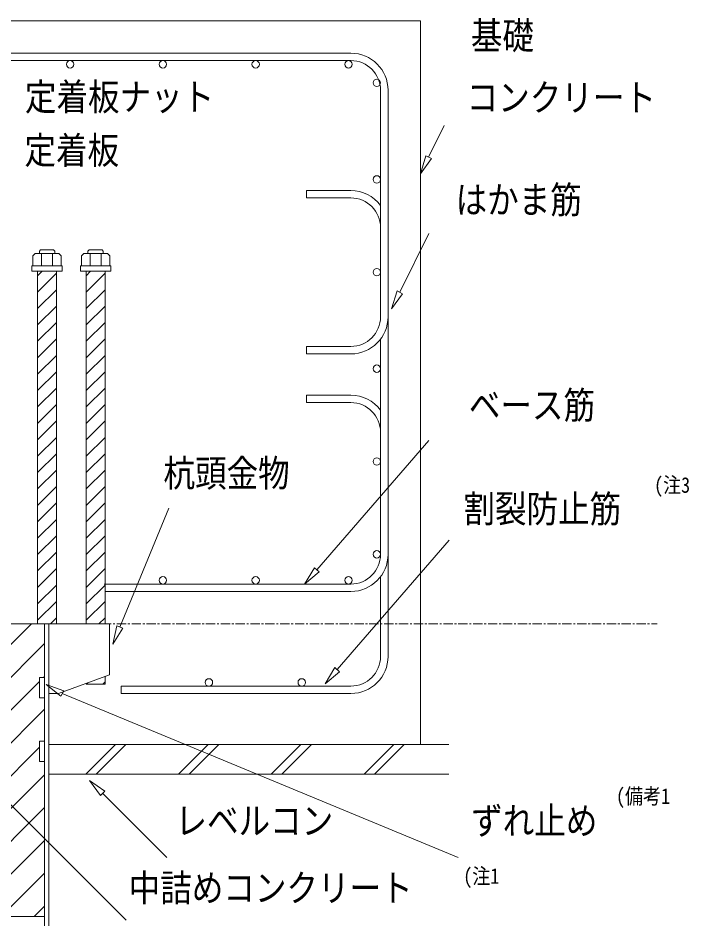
# Model space of a CAD drawing. Units: millimetres, scale not verified. Extents: x -59960 to 29700, y -21000 to 21000.
# Drawn here: x -20245 to -13918, y 958 to 9453 of the extents above; entities that cross this region are included whole.
import ezdxf
from ezdxf.enums import TextEntityAlignment as Align

# ---------------------------------------------------------------- set-up
doc = ezdxf.new("R2010")
doc.units = ezdxf.units.MM
doc.header["$LTSCALE"] = 70
doc.linetypes.add('USER2', pattern=[2, 1.25, -0.25, 0.25, -0.25])
doc.layers.add('0-0_0', color=7, linetype='Continuous')
doc.layers.add('0-4_02_TEXT', color=7, linetype='Continuous')
for name, color, linetype, lineweight in [('0-5_05_SUNPOU', 3, 'Continuous', 18), ('0-6_03_ZU', 2, 'Continuous', 18), ('0-9_08_CENTER', 1, 'USER2', 18)]:
    doc.layers.add(name, color=color, linetype=linetype, lineweight=lineweight)
doc.styles.add('ＭＳ ゴシック', font='')
doc.styles.get('ＭＳ ゴシック').set_extended_font_data('MS Gothic')

# ---------------------------------------------------------------- blocks, each defined once
blk = doc.blocks.new('U2')
at = {"layer": '0-4_02_TEXT', "style": 'ＭＳ ゴシック', "width": 0.85}
blk.add_text('割裂防止筋', height=256.6, dxfattribs=at).set_placement((13655.22, 25618.77), align=Align.BOTTOM_LEFT)
blk = doc.blocks.new('U3')
at = {"layer": '0-4_02_TEXT', "style": 'ＭＳ ゴシック', "width": 0.85}
blk.add_text('杭頭金物', height=256.6, dxfattribs=at).set_placement((10826.67, 25956.12), align=Align.BOTTOM_LEFT)
blk = doc.blocks.new('U4')
at = {"layer": '0-4_02_TEXT', "style": 'ＭＳ ゴシック', "width": 0.85}
blk.add_text('ベース筋', height=256.6, dxfattribs=at).set_placement((13706.24, 26597.02), align=Align.BOTTOM_LEFT)
blk = doc.blocks.new('U5')
at = {"layer": '0-4_02_TEXT', "style": 'ＭＳ ゴシック', "width": 0.85}
blk.add_text('定着板', height=256.6, dxfattribs=at).set_placement((9515.93, 28999.13), align=Align.BOTTOM_LEFT)
blk = doc.blocks.new('U7')
at = {"layer": '0-4_02_TEXT', "style": 'ＭＳ ゴシック', "width": 0.85}
blk.add_text('定着板ナット', height=256.6, dxfattribs=at).set_placement((9520.28, 29503.64), align=Align.BOTTOM_LEFT)
blk = doc.blocks.new('U8')
at = {"layer": '0-4_02_TEXT', "style": 'ＭＳ ゴシック', "width": 0.85}
blk.add_text('中詰めコンクリート', height=256.6, dxfattribs=at).set_placement((10498.69, 22045.9), align=Align.BOTTOM_LEFT)
blk = doc.blocks.new('U9')
at = {"layer": '0-4_02_TEXT', "style": 'ＭＳ ゴシック', "width": 0.85}
blk.add_text('レベルコン', height=256.6, dxfattribs=at).set_placement((10939.99, 22678.57), align=Align.BOTTOM_LEFT)
blk = doc.blocks.new('X16')
at = {"layer": '0-0_0'}
for p, q in [((9640.45, 28023.03), (9682.22, 28064.8)), ((9640.45, 27868.35), (9817.65, 28045.55)), ((9640.45, 27713.67), (9817.65, 27890.87)), ((9640.45, 27558.99), (9817.65, 27736.19)), ((9640.45, 27404.31), (9817.65, 27581.51)), ((9640.45, 27249.63), (9817.65, 27426.83)), ((9640.45, 27094.95), (9817.65, 27272.15)), ((9640.45, 26940.27), (9817.65, 27117.47)), ((9640.45, 26785.59), (9817.65, 26962.79)), ((9640.45, 26630.92), (9817.65, 26808.11)), ((9640.45, 26476.24), (9817.65, 26653.44)), ((9640.45, 26321.56), (9817.65, 26498.76)), ((9640.45, 26166.88), (9817.65, 26344.08)), ((9640.45, 26012.2), (9817.65, 26189.4)), ((9640.45, 25857.52), (9817.65, 26034.72)), ((9640.45, 25702.84), (9817.65, 25880.04)), ((9640.45, 25548.16), (9817.65, 25725.36)), ((9640.45, 25393.48), (9817.65, 25570.68)), ((9640.45, 25238.8), (9817.65, 25416)), ((9640.45, 25084.12), (9817.65, 25261.32)), ((9640.45, 24929.44), (9817.65, 25106.64)), ((9640.45, 24774.76), (9817.65, 24951.96)), ((9760.17, 24739.8), (9817.65, 24797.28))]:
    blk.add_line(p, q, dxfattribs=at)
blk = doc.blocks.new('X17')
at = {"layer": '0-0_0'}
for p, q in [((10098.44, 28023.03), (10140.22, 28064.8)), ((10098.44, 27868.35), (10275.64, 28045.55)), ((10098.44, 27713.67), (10275.64, 27890.87)), ((10098.44, 27558.99), (10275.64, 27736.19)), ((10098.44, 27404.31), (10275.64, 27581.51)), ((10098.44, 27249.63), (10275.64, 27426.83)), ((10098.44, 27094.95), (10275.64, 27272.15)), ((10098.44, 26940.27), (10275.64, 27117.47)), ((10098.44, 26785.59), (10275.64, 26962.79)), ((10098.44, 26630.92), (10275.64, 26808.11)), ((10098.44, 26476.24), (10275.64, 26653.44)), ((10098.44, 26321.56), (10275.64, 26498.76)), ((10098.44, 26166.88), (10275.64, 26344.08)), ((10098.44, 26012.2), (10275.64, 26189.4)), ((10098.44, 25857.52), (10275.64, 26034.72)), ((10098.44, 25702.84), (10275.64, 25880.04)), ((10098.44, 25548.16), (10275.64, 25725.36)), ((10098.44, 25393.48), (10275.64, 25570.68)), ((10098.44, 25238.8), (10275.64, 25416)), ((10098.44, 25084.12), (10275.64, 25261.32)), ((10098.44, 24929.44), (10275.64, 25106.64)), ((10098.44, 24774.76), (10275.64, 24951.96)), ((10218.17, 24739.8), (10275.64, 24797.28))]:
    blk.add_line(p, q, dxfattribs=at)
blk = doc.blocks.new('X19')
at = {"layer": '0-0_0'}
for p, q in [((10099.91, 24171.05), (10112.62, 24183.76)), ((10254.59, 24171.05), (10276.53, 24193))]:
    blk.add_line(p, q, dxfattribs=at)
blk = doc.blocks.new('U27')
at = {"layer": '0-0_0', "style": 'ＭＳ ゴシック', "width": 0.85}
blk.add_text('(注1', height=146.6, dxfattribs=at).set_placement((13653.54, 22245.26), align=Align.BOTTOM_LEFT)
blk = doc.blocks.new('U28')
at = {"layer": '0-0_0', "style": 'ＭＳ ゴシック', "width": 0.85}
blk.add_text('(注3', height=146.6, dxfattribs=at).set_placement((15453.02, 25932.35), align=Align.BOTTOM_LEFT)
blk = doc.blocks.new('U37')
at = {"layer": '0-4_02_TEXT', "style": 'ＭＳ ゴシック', "width": 0.85}
blk.add_text('はかま筋', height=256.6, dxfattribs=at).set_placement((13581.2, 28533.3), align=Align.BOTTOM_LEFT)
blk = doc.blocks.new('U38')
at = {"layer": '0-4_02_TEXT', "style": 'ＭＳ ゴシック', "width": 0.85}
for s, p in [('基礎', (13725.33, 30081.57)), ('コンクリート', (13685.67, 29498.23))]:
    blk.add_text(s, height=256.6, dxfattribs=at).set_placement(p, align=Align.BOTTOM_LEFT)
blk = doc.blocks.new('X76')
at = {"layer": '0-0_0'}
for p, q in [((7562.67, 23958.71), (8343.77, 24739.8)), ((7562.67, 24268.07), (8034.41, 24739.8)), ((7562.67, 24577.43), (7725.05, 24739.8)), ((7562.67, 23649.35), (8633.92, 24720.6)), ((8633.92, 23792.52), (9581.2, 24739.8)), ((8633.92, 24101.88), (9271.84, 24739.8)), ((8633.92, 24411.24), (8962.48, 24739.8)), ((8633.92, 24720.6), (8653.12, 24739.8)), ((8633.92, 23483.16), (9705.17, 24554.41)), ((7562.67, 23339.99), (8633.92, 24411.24)), ((9695.92, 24235.8), (9705.17, 24245.05)), ((8633.92, 23173.8), (9657.17, 24197.05)), ((7562.67, 23030.63), (8633.92, 24101.88)), ((8633.92, 22864.44), (9705.17, 23935.69)), ((7562.67, 22721.27), (8633.92, 23792.52)), ((7562.67, 22411.91), (8633.92, 23483.16)), ((7562.67, 22102.55), (8633.92, 23173.8)), ((9558.35, 22860.79), (9705.17, 23007.62)), ((7750.99, 21981.51), (8633.92, 22864.44)), ((8679.07, 21981.51), (9558.35, 22860.79)), ((8988.43, 21981.51), (9705.17, 22698.26)), ((8060.35, 21981.51), (8633.92, 22555.08)), ((9297.78, 21981.51), (9705.17, 22388.9)), ((8369.71, 21981.51), (8633.92, 22245.72)), ((9607.14, 21981.51), (9705.17, 22079.54))]:
    blk.add_line(p, q, dxfattribs=at)
for points in [[(8633.92, 22555.08), (9248.79, 23169.95), (9657.17, 23578.33)], [(8633.92, 22245.72), (9403.57, 23015.37), (9705.17, 23316.97)]]:
    blk.add_lwpolyline(points, dxfattribs=at)
blk = doc.blocks.new('U78')
at = {"layer": '0-4_02_TEXT', "style": 'ＭＳ ゴシック', "width": 0.85}
blk.add_text('ずれ止め', height=256.6, dxfattribs=at).set_placement((13728.09, 22678.57), align=Align.BOTTOM_LEFT)
blk = doc.blocks.new('U82')
at = {"layer": '0-0_0', "style": 'ＭＳ ゴシック', "width": 0.85}
blk.add_text('(備考1', height=146.6, dxfattribs=at).set_placement((15093.99, 22999.27), align=Align.BOTTOM_LEFT)

msp = doc.modelspace()

# ---------------------------------------------------------------- linework, layer by layer
at = {"layer": '0-5_05_SUNPOU'}
for p, q in [((-16372.73, 8140.18), (-16225.51, 8440.32)), ((-16644.63, 6866.39), (-16372.01, 7422.21)), ((-16372.01, 5469.81), (-17428.55, 4248.41)), ((-18823.77, 4831.26), (-19284.6, 3709.47)), ((-16178.81, 4530.04), (-17235.35, 3308.64)), ((-16093.56, 1537.85), (-19827.39, 3083.55)), ((-19326.97, 2602.3), (-19606.22, 2323.06)), ((-19227.64, 2602.3), (-19506.88, 2323.06)), ((-18451.97, 2602.3), (-18731.22, 2323.06)), ((-18352.64, 2602.3), (-18631.88, 2323.06)), ((-17576.97, 2602.3), (-17856.22, 2323.06)), ((-17477.64, 2602.3), (-17756.88, 2323.06)), ((-16701.97, 2602.3), (-16981.22, 2323.06)), ((-16602.64, 2602.3), (-16881.88, 2323.06)), ((-19226.13, 946.43), (-20458.69, 2177.42)), ((-18841.98, 1537.85), (-19445.37, 2141.24))]:
    msp.add_line(p, q, dxfattribs=at)
for points in [[(-16346.54, 8127.34), (-16449.79, 7983.07), (-16398.91, 8153.03)], [(-16618.45, 6853.55), (-16721.7, 6709.28), (-16670.82, 6879.24)], [(-17406.49, 4229.33), (-17543.04, 4116.05), (-17450.61, 4267.49)], [(-19257.61, 3698.41), (-19350.94, 3547.53), (-19311.59, 3720.53)], [(-17213.29, 3289.56), (-17349.84, 3176.29), (-17257.41, 3327.72)], [(-19813.17, 3109.02), (-19980.18, 3168.89), (-19841.62, 3058.09)], [(-19424.74, 2161.86), (-19569.11, 2264.98), (-19465.99, 2120.61)]]:
    msp.add_lwpolyline(points, close=True, dxfattribs=at)
at = {"layer": '0-6_03_ZU'}
for p, q in [((-16449.79, 9427.3), (-25682.37, 9427.3)), ((-16449.79, 9427.3), (-16449.79, 2602.3)), ((-17106.04, 9121.05), (-21066.08, 9121.05)), ((-17106.04, 9051.05), (-21066.08, 9051.05)), ((-16826.04, 8771.05), (-16826.04, 6636.05)), ((-16756.04, 8771.06), (-16756.04, 4396.05)), ((-20031.2, 7266.05), (-20043.14, 7254.12)), ((-20043.14, 7254.12), (-20043.14, 7231.05)), ((-19910.69, 7266.05), (-20031.2, 7266.05)), ((-20023.45, 7231.05), (-20023.45, 7117.3)), ((-19918.45, 7231.05), (-19918.45, 7117.3)), ((-19910.69, 7266.05), (-19898.76, 7254.12)), ((-19898.76, 7254.12), (-19898.76, 7231.05)), ((-19573.21, 7266.05), (-19585.14, 7254.12)), ((-19585.14, 7254.12), (-19585.14, 7231.05)), ((-19452.7, 7266.05), (-19573.21, 7266.05)), ((-19565.46, 7231.05), (-19565.46, 7117.3)), ((-19460.46, 7231.05), (-19460.46, 7117.3)), ((-16826.04, 4396.05), (-16826.04, 6426.05)), ((-16756.04, 4396.05), (-16756.04, 3433.55)), ((-16826.04, 3433.55), (-16826.04, 4186.05)), ((-19431.14, 4116.05), (-17106.04, 4116.05)), ((-19426.33, 4046.05), (-17106.04, 4046.05)), ((-22750.46, 3739.8), (-19954.83, 3739.8)), ((-19994.83, 3739.8), (-19994.83, 159.23)), ((-19954.83, 3739.8), (-19954.83, 133.12)), ((-19381.71, 3739.8), (-19951.02, 3739.8)), ((-19381.71, 3739.8), (-19381.71, 3258.55)), ((-19862.96, 3083.55), (-19381.71, 3258.55)), ((-19423.47, 3243.37), (-19423.47, 3171.05)), ((-19600.67, 3178.93), (-19600.67, 3171.05)), ((-19423.47, 3171.05), (-19600.67, 3171.05)), ((-19273.13, 3153.55), (-19273.13, 3083.55)), ((-19273.13, 3153.55), (-17106.04, 3153.55)), ((-19862.96, 3083.55), (-19954.83, 3083.55)), ((-19273.13, 3083.55), (-17106.04, 3083.55)), ((-16183.7, 2602.3), (-19954.83, 2602.3)), ((-19954.83, 2323.06), (-16183.7, 2323.06)), ((-22137.33, 981.51), (-19994.83, 981.51))]:
    msp.add_line(p, q, dxfattribs=at)
for points in [[(-17106.04, 7756.05), (-17526.04, 7756.05), (-17526.04, 7826.05), (-17106.04, 7826.05)], [(-19452.7, 7266.05), (-19440.77, 7254.12), (-19440.77, 7231.05)], [(-17106.04, 6356.05), (-17526.04, 6356.05), (-17526.04, 6286.05), (-17106.04, 6286.05)], [(-17106.04, 5825.95), (-17526.04, 5825.95), (-17526.04, 5895.95), (-17106.04, 5895.95)]]:
    msp.add_lwpolyline(points, dxfattribs=at)
for points in [[(-20082.05, 7231.05), (-19859.85, 7231.05), (-19837.97, 7209.18), (-19837.97, 7117.3), (-20103.93, 7117.3), (-20103.93, 7209.18)], [(-19624.06, 7231.05), (-19401.85, 7231.05), (-19379.98, 7209.18), (-19379.98, 7117.3), (-19645.93, 7117.3), (-19645.93, 7209.18)], [(-19828.76, 7117.3), (-19828.76, 7064.8), (-20113.14, 7064.8), (-20113.14, 7117.3)], [(-20059.55, 7064.8), (-19882.35, 7064.8), (-19882.35, 3739.8), (-20059.55, 3739.8)], [(-19370.77, 7117.3), (-19370.77, 7064.8), (-19655.14, 7064.8), (-19655.14, 7117.3)], [(-19601.56, 7064.8), (-19424.36, 7064.8), (-19424.36, 3739.8), (-19601.56, 3739.8)], [(-19994.83, 3235.8), (-20042.83, 3235.8), (-20042.83, 3043.8), (-19994.83, 3043.8)], [(-19994.83, 2635.8), (-20042.83, 2635.8), (-20042.83, 2443.8), (-19994.83, 2443.8)]]:
    msp.add_lwpolyline(points, close=True, dxfattribs=at)
for centre in [(-19753.58, 9016.05), (-18878.58, 9016.05), (-18003.58, 9016.05), (-17128.58, 9016.05), (-16861.04, 8841.05), (-16861.04, 8841.05), (-16861.04, 7931.05), (-16861.04, 7056.05), (-16861.04, 6146.05), (-16861.04, 5271.05), (-16861.04, 4396.05), (-18878.58, 4151.05), (-18003.58, 4151.05), (-17128.58, 4151.05), (-18444.36, 3188.55), (-17569.36, 3188.55)]:
    msp.add_circle(centre, 35, dxfattribs=at)
for centre, radius, start, end in [((-17106.04, 8771.05), 350, 0, 90), ((-17106.04, 8771.05), 280, 0, 90), ((-17106.04, 7476.05), 350, 36.8699, 90), ((-17106.04, 7476.05), 280, 0, 90), ((-17106.04, 6636.05), 280, 270, 0), ((-17106.04, 6636.05), 350, 270, 0), ((-17106.04, 5545.95), 350, 36.8699, 90), ((-17106.04, 5545.95), 280, 0, 90), ((-17106.04, 4396.05), 280, 270, 0), ((-17106.04, 4396.05), 350, 270, 0), ((-17106.04, 3433.55), 280, 270, 0), ((-17106.04, 3433.55), 350, 270, 0)]:
    msp.add_arc(centre, radius, start, end, dxfattribs=at)
at = {"layer": '0-9_08_CENTER'}
msp.add_line((-27572.97, 3739.8), (-14219.08, 3739.8), dxfattribs=at)

# ---------------------------------------------------------------- block references
at = {"layer": '0-5_05_SUNPOU'}
msp.add_blockref('X76', (-29700, -21000), dxfattribs=at)
at = {"layer": '0-6_03_ZU'}
for name in ['U38', 'U7', 'U5', 'U37', 'X16', 'X17', 'U4', 'U3', 'U28', 'U2', 'X19', 'U82', 'U78', 'U9', 'U27', 'U8']:
    msp.add_blockref(name, (-29700, -21000), dxfattribs=at)

doc.saveas('drawing.dxf')
